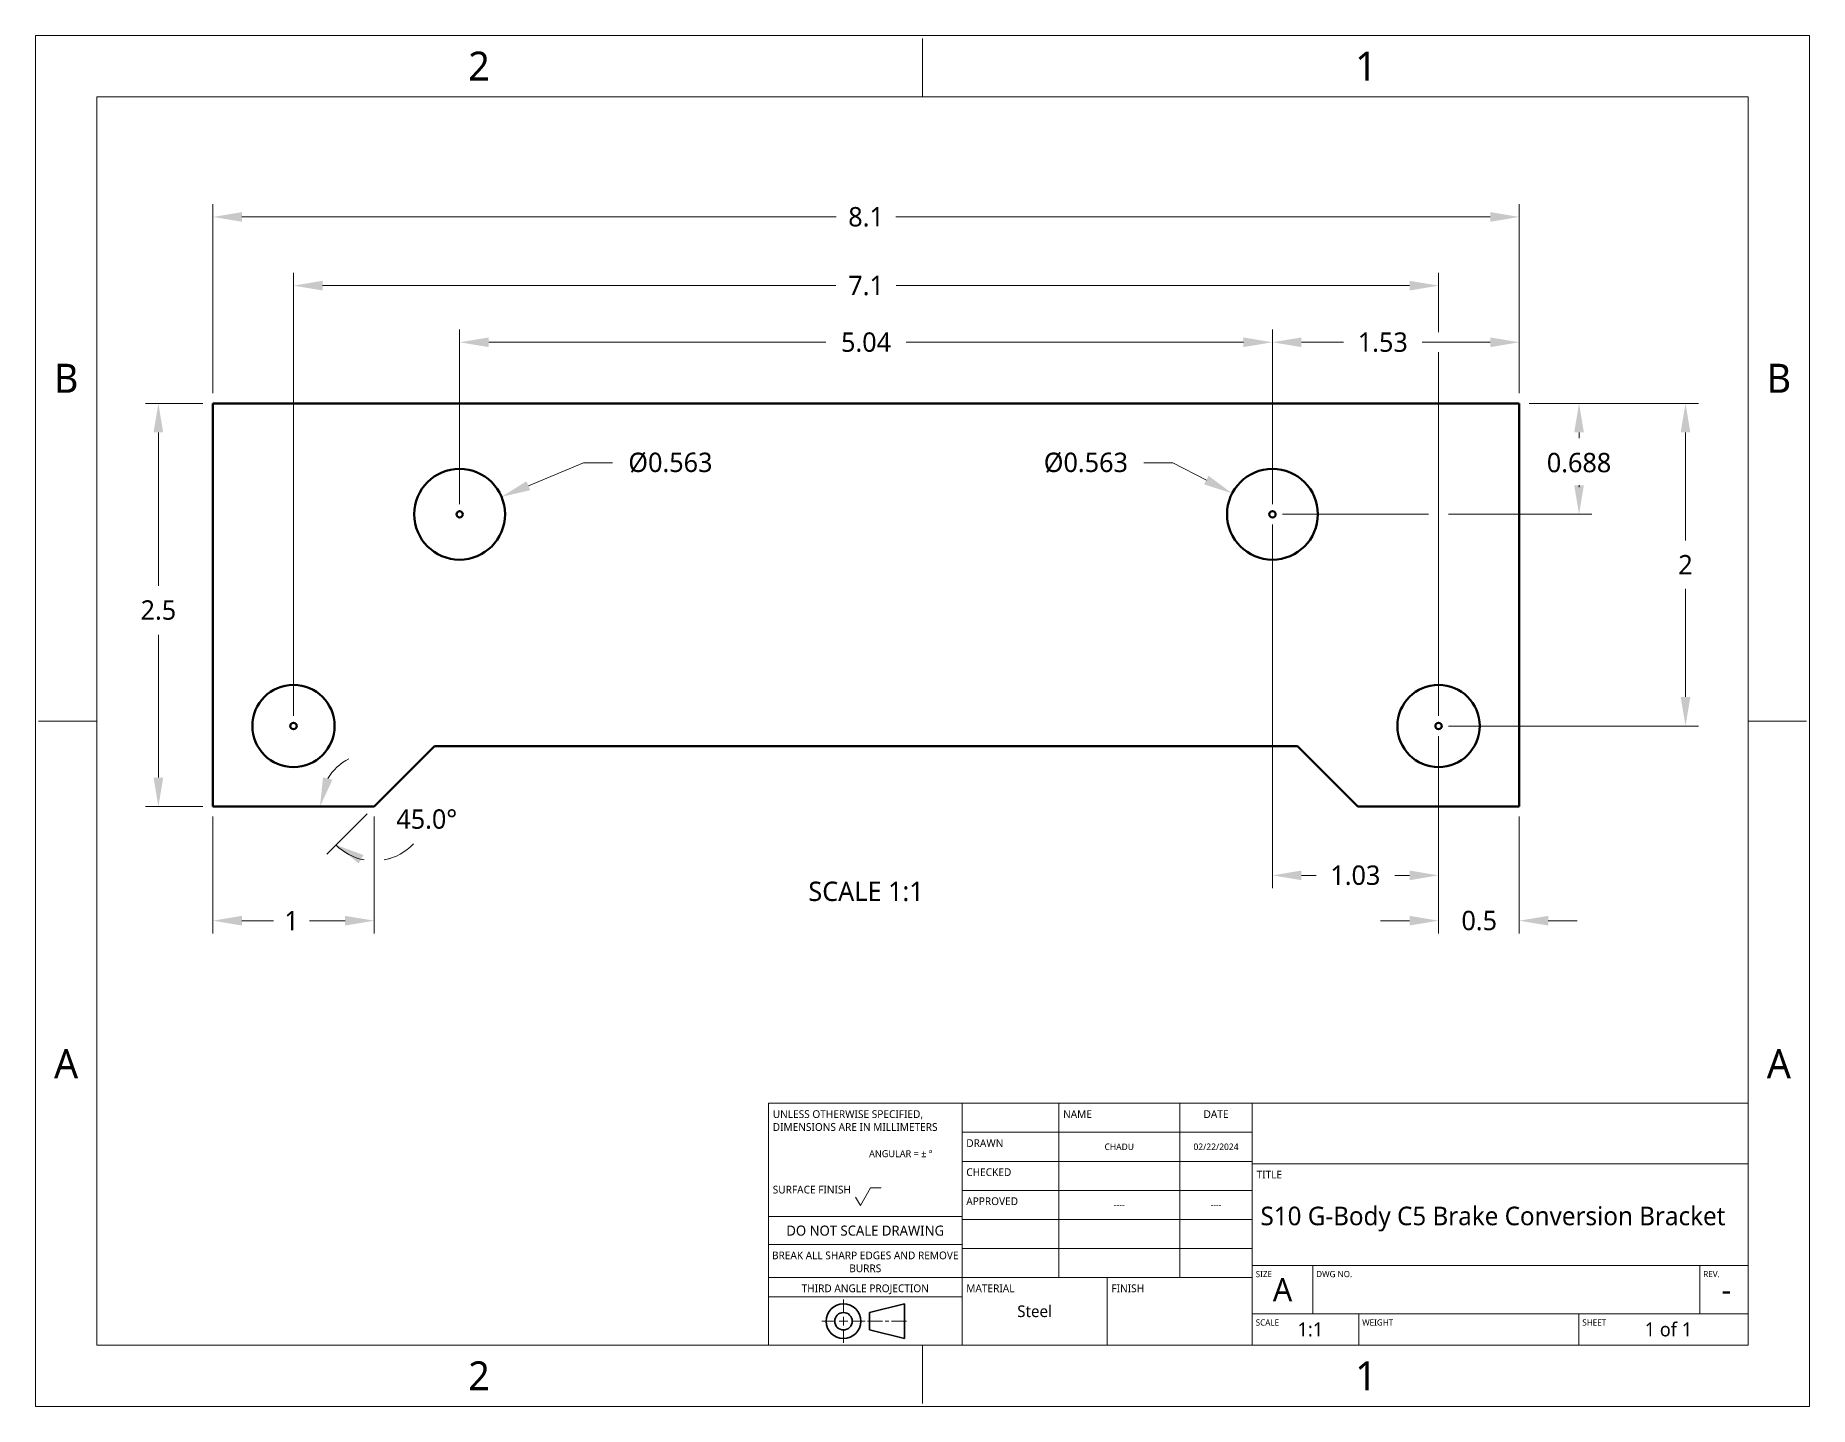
# Paper-space layout 'Layout1' of a CAD drawing. Header units: inches. Extents: x 0 to 11, y 0 to 8.5.
# The model-space entities are those that its viewports show. They can reach past a viewport. Long polylines and large blocks are cut down to what shows.
import ezdxf

# ---------------------------------------------------------------- set-up
doc = ezdxf.new("R2010")
doc.units = ezdxf.units.IN
doc.header["$LTSCALE"] = 0.5
doc.header["$MEASUREMENT"] = 0
doc.header["$PDMODE"] = 33
doc.header["$PDSIZE"] = 0.03937
for name, color, linetype, lineweight in [('ANNOTATION_TEXT', 7, 'Continuous', 25), ('BORDER_FRAME', 7, 'Continuous', 15), ('BORDER_ZONES', 7, 'Continuous', 15), ('ModelSketch_Point', 7, 'Continuous', 40), ('ModelSketch_Visible', 7, 'Continuous', 40), ('TITLE_BLOCK', 7, 'Continuous', 15)]:
    doc.layers.add(name, color=color, linetype=linetype, lineweight=lineweight)
doc.styles.add('Onshape-Standard', font='NotoSans-Regular.ttf')
doc.styles.add('Onshape-Standard-Dimension', font='')
doc.styles.add('Onshape-Standard-Fields', font='')
doc.styles.add('Onshape-Standard-View-Label', font='NotoSans-Regular.ttf', dxfattribs={"height": 0.12})
doc.styles.get('Onshape-Standard-Dimension').set_extended_font_data('Noto Sans')
doc.styles.get('Onshape-Standard-Fields').set_extended_font_data('Noto Sans')
doc.dimstyles.new('Onshape-Standard$0', dxfattribs={"dimtxt": 0.12, "dimasz": 0.18, "dimexe": 0.08, "dimexo": 0.0625, "dimgap": 0.09, "dimtad": 0, "dimtih": 1, "dimtoh": 1, "dimdec": 3, "dimzin": 11, "dimdsep": 46, "dimtxsty": 'Onshape-Standard-Dimension', "dimcen": 0.09, "dimclrd": 7, "dimclre": 7, "dimclrt": 7, "dimadec": 1, "dimazin": 0, "dimtfac": 1, "dimtdec": 3, "dimtofl": 0, "dimtmove": 0, "dimatfit": 3, "dimfxl": 0, "dimtolj": 1, "dimtzin": 11, "dimlwd": 13, "dimlwe": 13, "dimarcsym": 0})
doc.dimstyles.new('Onshape-Standard$2', dxfattribs={"dimtxt": 0.12, "dimasz": 0.18, "dimexe": 0.08, "dimexo": 0.0625, "dimgap": 0.09, "dimtad": 0, "dimtih": 1, "dimtoh": 1, "dimdec": 3, "dimzin": 11, "dimdsep": 46, "dimtxsty": 'Onshape-Standard-Dimension', "dimcen": 0.09, "dimclrd": 7, "dimclre": 7, "dimclrt": 7, "dimadec": 1, "dimazin": 0, "dimtfac": 1, "dimtdec": 3, "dimtofl": 0, "dimtmove": 0, "dimatfit": 3, "dimfxl": 0, "dimtolj": 1, "dimtzin": 11, "dimlwd": 13, "dimlwe": 13, "dimarcsym": 0})
doc.dimstyles.new('Onshape-Standard$3', dxfattribs={"dimtxt": 0.12, "dimasz": 0.18, "dimexe": 0.08, "dimexo": 0.0625, "dimgap": 0.09, "dimtad": 0, "dimtih": 1, "dimtoh": 1, "dimdec": 3, "dimzin": 11, "dimdsep": 46, "dimtxsty": 'Onshape-Standard-Dimension', "dimcen": 0, "dimclrd": 7, "dimclre": 7, "dimclrt": 7, "dimadec": 1, "dimazin": 0, "dimtfac": 1, "dimtdec": 3, "dimtofl": 0, "dimtmove": 0, "dimatfit": 3, "dimfxl": 0, "dimtolj": 1, "dimtzin": 11, "dimlwd": 13, "dimlwe": 13, "dimarcsym": 0})

# ---------------------------------------------------------------- blocks, each defined once
blk = doc.blocks.new('*D1')
at = {"layer": 'ANNOTATION_TEXT', "color": 7, "lineweight": 13}
for p, q in [((1.056, 6.219), (0.701, 6.219)), ((0.781, 6.039), (0.781, 5.089)), ((0.781, 3.899), (0.781, 4.785)), ((1.056, 3.719), (0.701, 3.719))]:
    blk.add_line(p, q, dxfattribs=at)
at = {"layer": 'ANNOTATION_TEXT', "color": 7}
for points in [[(0.811, 6.039), (0.751, 6.039), (0.781, 6.219)], [(0.751, 3.899), (0.811, 3.899), (0.781, 3.719)]]:
    blk.add_solid(points, dxfattribs=at)
at = {"layer": 'Defpoints', "color": 0}
for p in [(1.119, 6.219), (0.781, 3.719), (1.119, 3.719)]:
    blk.add_point(p, dxfattribs=at)
at = {"layer": 'ANNOTATION_TEXT', "color": 7, "insert": (0.781, 4.937), "char_height": 0.12, "attachment_point": 5, "style": 'Onshape-Standard-Dimension'}
blk.add_mtext('\\A1;2.5', dxfattribs=at)
blk = doc.blocks.new('*D2')
at = {"layer": 'ANNOTATION_TEXT', "color": 7, "lineweight": 13}
for p, q in [((3.417, 5.851), (3.075, 5.709)), ((3.597, 5.851), (3.417, 5.851))]:
    blk.add_line(p, q, dxfattribs=at)
at = {"layer": 'ANNOTATION_TEXT', "color": 7}
blk.add_solid([(3.063, 5.736), (3.087, 5.681), (2.909, 5.64)], dxfattribs=at)
at = {"layer": 'Defpoints', "color": 0}
for p in [(2.909, 5.64), (2.389, 5.424)]:
    blk.add_point(p, dxfattribs=at)
at = {"layer": 'ANNOTATION_TEXT', "color": 7, "insert": (3.956, 5.851), "char_height": 0.12, "attachment_point": 5, "style": 'Onshape-Standard-Dimension'}
blk.add_mtext('\\A1;%%c0.563', dxfattribs=at)
blk = doc.blocks.new('*D3')
at = {"layer": 'ANNOTATION_TEXT', "color": 7, "lineweight": 13}
for p, q in [((1.119, 6.282), (1.119, 7.455)), ((1.299, 7.375), (4.983, 7.375)), ((9.039, 7.375), (5.354, 7.375)), ((9.219, 6.282), (9.219, 7.455))]:
    blk.add_line(p, q, dxfattribs=at)
at = {"layer": 'ANNOTATION_TEXT', "color": 7}
for points in [[(1.299, 7.405), (1.299, 7.345), (1.119, 7.375)], [(9.039, 7.345), (9.039, 7.405), (9.219, 7.375)]]:
    blk.add_solid(points, dxfattribs=at)
at = {"layer": 'Defpoints', "color": 0}
for p in [(9.219, 7.375), (1.119, 6.219), (9.219, 6.219)]:
    blk.add_point(p, dxfattribs=at)
at = {"layer": 'ANNOTATION_TEXT', "color": 7, "insert": (5.169, 7.375), "char_height": 0.12, "attachment_point": 5, "style": 'Onshape-Standard-Dimension'}
blk.add_mtext('\\A1;8.1', dxfattribs=at)
blk = doc.blocks.new('*D4')
at = {"layer": 'ANNOTATION_TEXT', "color": 7, "lineweight": 13}
for p, q in [((1.119, 3.657), (1.119, 2.932)), ((2.119, 3.657), (2.119, 2.932)), ((1.299, 3.012), (1.495, 3.012)), ((1.939, 3.012), (1.719, 3.012))]:
    blk.add_line(p, q, dxfattribs=at)
at = {"layer": 'ANNOTATION_TEXT', "color": 7}
for points in [[(1.299, 3.042), (1.299, 2.982), (1.119, 3.012)], [(1.939, 2.982), (1.939, 3.042), (2.119, 3.012)]]:
    blk.add_solid(points, dxfattribs=at)
at = {"layer": 'Defpoints', "color": 0}
for p in [(1.119, 3.719), (2.119, 3.719), (2.119, 3.012)]:
    blk.add_point(p, dxfattribs=at)
at = {"layer": 'ANNOTATION_TEXT', "color": 7, "insert": (1.607, 3.012), "char_height": 0.12, "attachment_point": 5, "style": 'Onshape-Standard-Dimension'}
blk.add_mtext('\\A1;1', dxfattribs=at)
blk = doc.blocks.new('*D5')
at = {"layer": 'ANNOTATION_TEXT', "color": 7, "lineweight": 13}
blk.add_line((2.075, 3.675), (1.825, 3.425), dxfattribs=at)
for start, end in [(117.8038, 148.9019), (225, 259.3186), (280.6814, 316.7791), (256.0981, 259.3186), (280.6814, 287.1962)]:
    blk.add_arc((2.119, 3.719), 0.336, start, end, dxfattribs=at)
at = {"layer": 'ANNOTATION_TEXT', "color": 7}
for points in [[(1.802, 3.901), (1.86, 3.885), (1.783, 3.719)], [(2.053, 3.419), (2.023, 3.367), (1.881, 3.482)]]:
    blk.add_solid(points, dxfattribs=at)
at = {"layer": 'Defpoints', "color": 0}
for p in [(2.494, 4.094), (1.119, 3.719), (1.794, 3.632), (2.119, 3.719), (2.119, 3.719)]:
    blk.add_point(p, dxfattribs=at)
at = {"layer": 'ANNOTATION_TEXT', "color": 7, "insert": (2.445, 3.641), "char_height": 0.12, "attachment_point": 5, "style": 'Onshape-Standard-Dimension'}
blk.add_mtext('\\A1;45.0%%d', dxfattribs=at)
blk = doc.blocks.new('*D6')
at = {"layer": 'ANNOTATION_TEXT', "color": 7, "lineweight": 13}
for p, q in [((7.689, 5.469), (7.689, 3.213)), ((8.719, 4.157), (8.719, 3.213)), ((7.869, 3.293), (7.959, 3.293)), ((8.539, 3.293), (8.447, 3.293))]:
    blk.add_line(p, q, dxfattribs=at)
at = {"layer": 'ANNOTATION_TEXT', "color": 7}
for points in [[(7.869, 3.323), (7.869, 3.263), (7.689, 3.293)], [(8.539, 3.263), (8.539, 3.323), (8.719, 3.293)]]:
    blk.add_solid(points, dxfattribs=at)
at = {"layer": 'Defpoints', "color": 0}
for p in [(7.689, 5.532), (8.719, 4.219), (8.719, 3.293)]:
    blk.add_point(p, dxfattribs=at)
at = {"layer": 'ANNOTATION_TEXT', "color": 7, "insert": (8.203, 3.293), "char_height": 0.12, "attachment_point": 5, "style": 'Onshape-Standard-Dimension'}
blk.add_mtext('\\A1;1.03', dxfattribs=at)
blk = doc.blocks.new('*D7')
at = {"layer": 'ANNOTATION_TEXT', "color": 7, "lineweight": 13}
for p, q in [((7.689, 5.594), (7.689, 6.678)), ((9.219, 6.282), (9.219, 6.678)), ((7.869, 6.598), (8.13, 6.598)), ((9.039, 6.598), (8.617, 6.598))]:
    blk.add_line(p, q, dxfattribs=at)
at = {"layer": 'ANNOTATION_TEXT', "color": 7}
for points in [[(7.869, 6.628), (7.869, 6.568), (7.689, 6.598)], [(9.039, 6.568), (9.039, 6.628), (9.219, 6.598)]]:
    blk.add_solid(points, dxfattribs=at)
at = {"layer": 'Defpoints', "color": 0}
for p in [(9.219, 6.598), (9.219, 6.219), (7.689, 5.532)]:
    blk.add_point(p, dxfattribs=at)
at = {"layer": 'ANNOTATION_TEXT', "color": 7, "insert": (8.373, 6.598), "char_height": 0.12, "attachment_point": 5, "style": 'Onshape-Standard-Dimension'}
blk.add_mtext('\\A1;1.53', dxfattribs=at)
blk = doc.blocks.new('*D8')
at = {"layer": 'ANNOTATION_TEXT', "color": 7, "lineweight": 13}
for p, q in [((8.719, 4.157), (8.719, 2.932)), ((9.219, 3.657), (9.219, 2.932)), ((8.539, 3.012), (8.359, 3.012)), ((9.399, 3.012), (9.579, 3.012))]:
    blk.add_line(p, q, dxfattribs=at)
at = {"layer": 'ANNOTATION_TEXT', "color": 7}
for points in [[(8.539, 2.982), (8.539, 3.042), (8.719, 3.012)], [(9.399, 3.042), (9.399, 2.982), (9.219, 3.012)]]:
    blk.add_solid(points, dxfattribs=at)
at = {"layer": 'Defpoints', "color": 0}
for p in [(8.719, 4.219), (9.219, 3.719), (9.219, 3.012)]:
    blk.add_point(p, dxfattribs=at)
at = {"layer": 'ANNOTATION_TEXT', "color": 7, "insert": (8.971, 3.012), "char_height": 0.12, "attachment_point": 5, "style": 'Onshape-Standard-Dimension'}
blk.add_mtext('\\A1;0.5', dxfattribs=at)
blk = doc.blocks.new('*D9')
at = {"layer": 'ANNOTATION_TEXT', "color": 7, "lineweight": 13}
for p, q in [((2.649, 5.594), (2.649, 6.678)), ((7.689, 5.594), (7.689, 6.678)), ((2.829, 6.598), (4.919, 6.598)), ((7.509, 6.598), (5.418, 6.598))]:
    blk.add_line(p, q, dxfattribs=at)
at = {"layer": 'ANNOTATION_TEXT', "color": 7}
for points in [[(2.829, 6.628), (2.829, 6.568), (2.649, 6.598)], [(7.509, 6.568), (7.509, 6.628), (7.689, 6.598)]]:
    blk.add_solid(points, dxfattribs=at)
at = {"layer": 'Defpoints', "color": 0}
for p in [(7.689, 6.598), (2.649, 5.532), (7.689, 5.532)]:
    blk.add_point(p, dxfattribs=at)
at = {"layer": 'ANNOTATION_TEXT', "color": 7, "insert": (5.169, 6.598), "char_height": 0.12, "attachment_point": 5, "style": 'Onshape-Standard-Dimension'}
blk.add_mtext('\\A1;5.04', dxfattribs=at)
blk = doc.blocks.new('*D10')
at = {"layer": 'ANNOTATION_TEXT', "color": 7, "lineweight": 13}
for p, q in [((1.619, 4.282), (1.619, 7.029)), ((1.799, 6.949), (4.982, 6.949)), ((8.539, 6.949), (5.355, 6.949)), ((8.719, 6.661), (8.719, 7.029)), ((8.719, 4.282), (8.719, 6.536))]:
    blk.add_line(p, q, dxfattribs=at)
at = {"layer": 'ANNOTATION_TEXT', "color": 7}
for points in [[(1.799, 6.979), (1.799, 6.919), (1.619, 6.949)], [(8.539, 6.919), (8.539, 6.979), (8.719, 6.949)]]:
    blk.add_solid(points, dxfattribs=at)
at = {"layer": 'Defpoints', "color": 0}
for p in [(8.719, 6.949), (1.619, 4.219), (8.719, 4.219)]:
    blk.add_point(p, dxfattribs=at)
at = {"layer": 'ANNOTATION_TEXT', "color": 7, "insert": (5.169, 6.949), "char_height": 0.12, "attachment_point": 5, "style": 'Onshape-Standard-Dimension'}
blk.add_mtext('\\A1;7.1', dxfattribs=at)
blk = doc.blocks.new('*D11')
at = {"layer": 'ANNOTATION_TEXT', "color": 7, "lineweight": 13}
for p, q in [((6.891, 5.851), (7.071, 5.851)), ((7.071, 5.851), (7.279, 5.743))]:
    blk.add_line(p, q, dxfattribs=at)
at = {"layer": 'ANNOTATION_TEXT', "color": 7}
blk.add_solid([(7.265, 5.717), (7.293, 5.77), (7.439, 5.661)], dxfattribs=at)
at = {"layer": 'Defpoints', "color": 0}
for p in [(7.439, 5.661), (7.939, 5.402)]:
    blk.add_point(p, dxfattribs=at)
at = {"layer": 'ANNOTATION_TEXT', "color": 7, "insert": (6.532, 5.851), "char_height": 0.12, "attachment_point": 5, "style": 'Onshape-Standard-Dimension'}
blk.add_mtext('\\A1;%%c0.563', dxfattribs=at)
blk = doc.blocks.new('*D12')
at = {"layer": 'ANNOTATION_TEXT', "color": 7, "lineweight": 13}
for p, q in [((9.281, 6.219), (9.67, 6.219)), ((9.59, 6.039), (9.59, 6.003)), ((9.59, 5.712), (9.59, 5.699)), ((7.751, 5.532), (8.656, 5.532)), ((8.781, 5.532), (9.67, 5.532))]:
    blk.add_line(p, q, dxfattribs=at)
at = {"layer": 'ANNOTATION_TEXT', "color": 7}
for points in [[(9.62, 6.039), (9.56, 6.039), (9.59, 6.219)], [(9.56, 5.712), (9.62, 5.712), (9.59, 5.532)]]:
    blk.add_solid(points, dxfattribs=at)
at = {"layer": 'Defpoints', "color": 0}
for p in [(9.219, 6.219), (9.59, 6.219), (7.689, 5.532)]:
    blk.add_point(p, dxfattribs=at)
at = {"layer": 'ANNOTATION_TEXT', "color": 7, "insert": (9.59, 5.851), "char_height": 0.12, "attachment_point": 5, "style": 'Onshape-Standard-Dimension'}
blk.add_mtext('\\A1;0.688', dxfattribs=at)
blk = doc.blocks.new('*D13')
at = {"layer": 'ANNOTATION_TEXT', "color": 7, "lineweight": 13}
for p, q in [((9.281, 6.219), (10.33, 6.219)), ((10.25, 6.039), (10.25, 5.37)), ((10.25, 4.399), (10.25, 5.069)), ((8.781, 4.219), (10.33, 4.219))]:
    blk.add_line(p, q, dxfattribs=at)
at = {"layer": 'ANNOTATION_TEXT', "color": 7}
for points in [[(10.28, 6.039), (10.22, 6.039), (10.25, 6.219)], [(10.22, 4.399), (10.28, 4.399), (10.25, 4.219)]]:
    blk.add_solid(points, dxfattribs=at)
at = {"layer": 'Defpoints', "color": 0}
for p in [(9.219, 6.219), (8.719, 4.219), (10.25, 4.219)]:
    blk.add_point(p, dxfattribs=at)
at = {"layer": 'ANNOTATION_TEXT', "color": 7, "insert": (10.25, 5.219), "char_height": 0.12, "attachment_point": 5, "style": 'Onshape-Standard-Dimension'}
blk.add_mtext('\\A1;2', dxfattribs=at)

msp = doc.modelspace()

# ---------------------------------------------------------------- linework, layer by layer
at = {"layer": 'BORDER_FRAME'}
for p, q in [((0.399, 0.38), (0.399, 8.12)), ((0.399, 8.12), (10.639, 8.12)), ((10.639, 8.12), (10.639, 0.38)), ((10.639, 0.38), (0.399, 0.38))]:
    msp.add_line(p, q, dxfattribs=at)
at = {"layer": 'BORDER_ZONES'}
for p, q in [((5.519, 8.12), (5.519, 8.481)), ((0.399, 4.25), (0.038, 4.25)), ((10.639, 4.25), (11, 4.25)), ((5.519, 0.38), (5.519, 0.019))]:
    msp.add_line(p, q, dxfattribs=at)
at = {"layer": 'ModelSketch_Point'}
for centre in [(2.6488, 5.5316), (7.6888, 5.5316), (1.6188, 4.2191), (8.7188, 4.2191)]:
    msp.add_circle(centre, 0.0197, dxfattribs=at)
at = {"layer": 'ModelSketch_Visible'}
for p, q in [((1.1188, 6.2191), (5.1688, 6.2191)), ((1.1188, 6.2191), (1.1188, 3.7191)), ((9.2188, 6.2191), (5.1688, 6.2191)), ((9.2188, 6.2191), (9.2188, 3.7191)), ((2.1188, 3.7191), (2.4938, 4.0941)), ((2.4938, 4.0941), (5.1688, 4.0941)), ((7.8438, 4.0941), (5.1688, 4.0941)), ((8.2188, 3.7191), (7.8438, 4.0941)), ((1.1188, 3.7191), (2.1188, 3.7191)), ((9.2188, 3.7191), (8.2188, 3.7191))]:
    msp.add_line(p, q, dxfattribs=at)
for centre, radius in [((2.6488, 5.5316), 0.2815), ((7.6888, 5.5316), 0.2815), ((1.6188, 4.2191), 0.255), ((8.7188, 4.2191), 0.255)]:
    msp.add_circle(centre, radius, dxfattribs=at)
at = {"layer": 'TITLE_BLOCK'}
for p, q in [((4.564, 0.38), (4.564, 1.88)), ((4.564, 1.88), (5.764, 1.88)), ((5.764, 0.38), (5.764, 1.88)), ((5.764, 1.88), (7.564, 1.88)), ((6.364, 0.8), (6.364, 1.88)), ((7.114, 0.8), (7.114, 1.88)), ((7.564, 0.38), (7.564, 1.88)), ((7.564, 1.88), (10.639, 1.88)), ((5.764, 1.7), (7.564, 1.7)), ((5.764, 1.52), (7.564, 1.52)), ((7.564, 1.505), (10.639, 1.505)), ((5.134, 1.246), (5.197, 1.3552)), ((5.197, 1.3552), (5.263, 1.3552)), ((5.764, 1.34), (7.564, 1.34)), ((5.104, 1.298), (5.134, 1.246)), ((4.564, 1.178), (5.764, 1.178)), ((5.764, 1.16), (7.564, 1.16)), ((4.564, 1.004), (5.764, 1.004)), ((5.764, 0.98), (7.564, 0.98)), ((4.564, 0.8), (5.764, 0.8)), ((5.764, 0.8), (7.564, 0.8)), ((6.664, 0.38), (6.664, 0.8)), ((7.564, 0.875), (10.639, 0.875)), ((7.939, 0.575), (7.939, 0.875)), ((10.339, 0.575), (10.339, 0.875)), ((4.564, 0.68), (5.764, 0.68)), ((7.564, 0.575), (10.639, 0.575)), ((8.224, 0.38), (8.224, 0.575)), ((9.589, 0.38), (9.589, 0.575)), ((4.564, 0.38), (5.764, 0.38))]:
    msp.add_line(p, q, dxfattribs=at)
at = {"layer": 'TITLE_BLOCK', "lineweight": 15}
for p, q in [((5.029, 0.5828), (5.029, 0.6638)), ((5.029, 0.5558), (5.029, 0.5018)), ((4.975, 0.5288), (4.894, 0.5288)), ((5.056, 0.5288), (5.002, 0.5288)), ((5.029, 0.4748), (5.029, 0.3938)), ((5.083, 0.5288), (5.164, 0.5288)), ((5.272, 0.5288), (5.1775, 0.5288)), ((5.3098, 0.5288), (5.2882, 0.5288)), ((5.326, 0.5288), (5.4205, 0.5288))]:
    msp.add_line(p, q, dxfattribs=at)
at = {"layer": 'TITLE_BLOCK', "lineweight": 30}
for p, q in [((5.407, 0.6368), (5.191, 0.5828)), ((5.191, 0.5828), (5.191, 0.4748)), ((5.407, 0.4208), (5.407, 0.6368)), ((5.191, 0.4748), (5.407, 0.4208))]:
    msp.add_line(p, q, dxfattribs=at)
for radius in [0.108, 0.054]:
    msp.add_circle((5.029, 0.5288), radius, dxfattribs=at)

# ---------------------------------------------------------------- texts
at = {"layer": 'ANNOTATION_TEXT', "color": 7, "insert": (5.1688, 3.2541), "char_height": 0.12, "attachment_point": 2, "style": 'Onshape-Standard-View-Label'}
msp.add_mtext('SCALE 1:1', dxfattribs=at)
at = {"layer": 'BORDER_ZONES', "char_height": 0.18, "attachment_point": 5, "style": 'Onshape-Standard'}
for s, insert in [('2', (2.769, 8.31)), ('1', (8.269, 8.31)), ('B', (0.209, 6.375)), ('B', (10.829, 6.375)), ('A', (0.209, 2.125)), ('A', (10.829, 2.125)), ('2', (2.769, 0.19)), ('1', (8.269, 0.19))]:
    msp.add_mtext(s, dxfattribs=dict(at, insert=insert))
at = {"layer": 'TITLE_BLOCK'}
for s, insert, char_height, width, attachment_point, style in [('UNLESS OTHERWISE SPECIFIED, DIMENSIONS ARE IN MILLIMETERS', (4.5904, 1.8368), 0.048, 1.176, 1, 'Onshape-Standard'), ('NAME', (6.3904, 1.8368), 0.048, 0.735, 1, 'Onshape-Standard'), ('DATE', (7.339, 1.8368), 0.048, 0.441, 2, 'Onshape-Standard'), ('DRAWN', (5.7904, 1.6568), 0.048, 0.588, 1, 'Onshape-Standard'), ('^JANGULAR = ± °^J', (5.1878, 1.6611), 0.0432, 0.588, 1, 'Onshape-Standard'), ('CHADU', (6.739, 1.61), 0.04032, 0.75, 5, 'Onshape-Standard-Fields'), ('02/22/2024', (7.339, 1.61), 0.04032, 0.45, 5, 'Onshape-Standard-Fields'), ('CHECKED', (5.7904, 1.4768), 0.048, 0.588, 1, 'Onshape-Standard'), ('TITLE', (7.5904, 1.4618), 0.048, 0.3675, 1, 'Onshape-Standard'), ('SURFACE FINISH', (4.5904, 1.3688), 0.048, 0.588, 1, 'Onshape-Standard'), ('APPROVED', (5.7904, 1.2968), 0.048, 0.588, 1, 'Onshape-Standard'), ('----', (6.739, 1.25), 0.04032, 0.75, 5, 'Onshape-Standard-Fields'), ('----', (7.339, 1.25), 0.04032, 0.45, 5, 'Onshape-Standard-Fields'), ('S10 G-Body C5 Brake Conversion Bracket', (9.0562, 1.162), 0.1152, 2.775, 5, 'Onshape-Standard-Fields'), ('DO NOT SCALE DRAWING', (5.164, 1.1218), 0.0624, 1.176, 2, 'Onshape-Standard'), ('BREAK ALL SHARP EDGES AND REMOVE BURRS', (5.164, 0.9608), 0.048, 1.176, 2, 'Onshape-Standard'), ('SIZE', (7.5851, 0.8404), 0.0384, 0.3675, 1, 'Onshape-Standard'), ('A', (7.7515, 0.725), 0.144, 0.375, 5, 'Onshape-Standard-Fields'), ('DWG NO.', (7.9601, 0.8404), 0.0384, 2.352, 1, 'Onshape-Standard'), ('REV.', (10.3601, 0.8404), 0.0384, 0.294, 1, 'Onshape-Standard'), ('THIRD ANGLE PROJECTION', (5.164, 0.7568), 0.048, 1.176, 2, 'Onshape-Standard'), ('MATERIAL', (5.7904, 0.7568), 0.048, 0.882, 1, 'Onshape-Standard'), ('FINISH', (6.6904, 0.7568), 0.048, 0.882, 1, 'Onshape-Standard'), ('-', (10.504, 0.725), 0.144, 0.27, 5, 'Onshape-Standard-Fields'), ('Steel ', (6.214, 0.59), 0.072, 0.9, 5, 'Onshape-Standard-Fields'), ('SCALE', (7.5851, 0.5404), 0.0384, 0.6468, 1, 'Onshape-Standard'), ('1:1', (7.924, 0.4775), 0.0864, 0.6, 5, 'Onshape-Standard-Fields'), ('WEIGHT', (8.2451, 0.5404), 0.0384, 1.3377, 1, 'Onshape-Standard'), ('SHEET', (9.6101, 0.5404), 0.0384, 1.029, 1, 'Onshape-Standard'), ('1 of 1', (10.144, 0.4775), 0.0864, 0.99, 5, 'Onshape-Standard-Fields')]:
    msp.add_mtext(s, dxfattribs=dict(at, insert=insert, char_height=char_height, width=width, attachment_point=attachment_point, style=style))

# ---------------------------------------------------------------- dimensions: what is measured, and where the dimension line sits
at = {"layer": 'ANNOTATION_TEXT'}
for base, p1, p2, picture, middle in [((9.2188, 7.3746), (1.1188, 6.2191), (9.2188, 6.2191), '*D3', (5.1688, 7.3746)), ((8.7188, 6.9494), (1.6188, 4.2191), (8.7188, 4.2191), '*D10', (5.1688, 6.9494)), ((7.6888, 6.5983), (2.6488, 5.5316), (7.6888, 5.5316), '*D9', (5.1688, 6.5983)), ((9.2188, 6.5983), (7.6888, 5.5316), (9.2188, 6.2191), '*D7', (8.3734, 6.5983)), ((8.7188, 3.2934), (7.6888, 5.5316), (8.7188, 4.2191), '*D6', (8.2029, 3.2934)), ((9.2188, 3.0125), (8.7188, 4.2191), (9.2188, 3.7191), '*D8', (8.9706, 3.0125))]:
    dim = msp.add_linear_dim(base=base, p1=p1, p2=p2, dimstyle='Onshape-Standard$0', override={"dimlfac": 1, "dimpost": ''}, dxfattribs=at)
    dim.commit()
    dim.dimension.update_dxf_attribs({"geometry": picture, "text_midpoint": middle, "dimtype": 160})
for base, p1, p2, angle, override, picture, middle, dimtype in [((0.7812, 3.7191), (1.1188, 6.2191), (1.1188, 3.7191), 270, {"dimlfac": 1, "dimpost": '', "dimtp": 0, "dimtm": 0}, '*D1', (0.7812, 4.9367), 161), ((9.590232331, 6.2191449973), (7.6887950026, 5.5316449973), (9.2187950026, 6.2191449973), 90, {"dimlfac": 1, "dimpost": ''}, '*D12', (9.590232331, 5.8507473296), 160), ((10.2502, 4.2191), (9.2188, 6.2191), (8.7188, 4.2191), 90, {"dimlfac": 1, "dimpost": ''}, '*D13', (10.2502, 5.2191), 160), ((2.1188, 3.0125), (1.1188, 3.7191), (2.1188, 3.7191), 360, {"dimlfac": 1, "dimpost": ''}, '*D4', (1.6072, 3.0125), 161)]:
    dim = msp.add_linear_dim(base=base, p1=p1, p2=p2, angle=angle, dimstyle='Onshape-Standard$0', override=override, dxfattribs=at)
    dim.commit()
    dim.dimension.update_dxf_attribs({"geometry": picture, "text_midpoint": middle, "dimtype": dimtype})
for p1, p2, picture, middle in [((2.3888, 5.4237), (2.9088, 5.6396), '*D2', (3.9561, 5.8507)), ((7.9389, 5.4025), (7.4387, 5.6608), '*D11', (6.5318, 5.8507))]:
    dim = msp.add_diameter_dim_2p(p1=p1, p2=p2, dimstyle='Onshape-Standard$3', override={"dimlfac": 1, "dimpost": '%%c<>', "dimtofl": 0, "dimtmove": 0, "dimatfit": 3}, dxfattribs=at)
    dim.commit()
    dim.dimension.update_dxf_attribs({"geometry": picture, "text_midpoint": middle, "dimtype": 163})
dim = msp.add_angular_dim_2l(base=(1.7945, 3.6322), line1=((1.1188, 3.7191), (2.1188, 3.7191)), line2=((2.1188, 3.7191), (2.4938, 4.0941)), dimstyle='Onshape-Standard$2', override={"dimlfac": 1, "dimpost": '', "dimtdec": 0}, dxfattribs=at)
dim.commit()
dim.dimension.update_dxf_attribs({"geometry": '*D5', "text_midpoint": (2.4453, 3.6411), "dimtype": 162})

psp = doc.layouts.get("Layout1")

# ---------------------------------------------------------------- viewports
at = {"layer": '0', "view_target_point": (5.519, 4.25)}
psp.add_viewport(center=(5.5, 4.25), size=(11, 8.5), view_center_point=(0, 0), view_height=8.5, dxfattribs=at)

doc.saveas('drawing.dxf')
